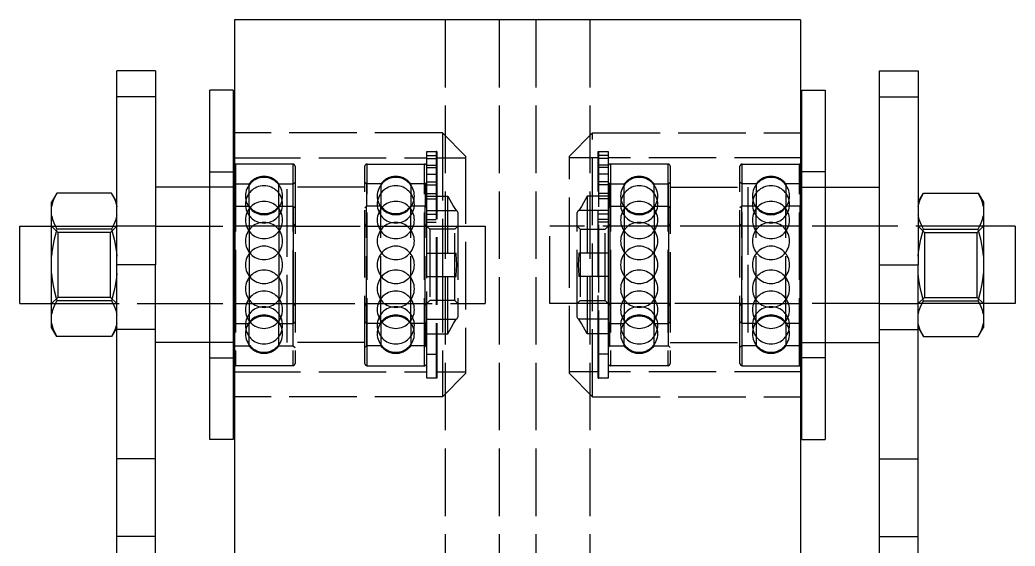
# Model space of a CAD drawing. Extents: x -2061 to 933, y -1034 to 399.
# Drawn here: x -949.7 to -821.4, y 106.6 to 174.4 of the extents above; entities that cross this region are included whole.
import ezdxf

# ---------------------------------------------------------------- set-up
doc = ezdxf.new("R2010")
doc.units = 0
doc.linetypes.add('DASHED', pattern=[11.05, 8.7, -2.35])
doc.linetypes.add('DOT', pattern=[2.2, 1.1, -1.1])
doc.layers.get('0').update_dxf_attribs({"linetype": 'CONTINUOUS'})
doc.layers.add('INVISIBLE', color=6, linetype='DOT')

msp = doc.modelspace()

# ---------------------------------------------------------------- linework, layer by layer
for p, q in [((-849.061476, 174.445422), (-922.061476, 174.445422)), ((-922.061476, 174.445422), (-922.061476, -125.554578)), ((-849.061476, 174.445422), (-849.061476, -125.554578)), ((-932.257005, 167.87299), (-937.257005, 167.87299)), ((-937.257005, 142.87299), (-937.257005, 167.87299)), ((-932.257005, 167.87299), (-932.257005, 142.87299)), ((-838.865948, 167.87299), (-833.865948, 167.87299)), ((-838.865948, 142.87299), (-838.865948, 167.87299)), ((-833.865948, 167.87299), (-833.865948, 142.87299)), ((-925.257005, 152.87299), (-932.257005, 152.87299)), ((-845.865948, 152.87299), (-838.865948, 152.87299)), ((-937.257005, 82.87299), (-937.257005, 142.87299)), ((-932.257005, 142.87299), (-937.257005, 142.87299)), ((-932.257005, 82.87299), (-932.257005, 142.87299)), ((-838.865948, 82.87299), (-838.865948, 142.87299)), ((-838.865948, 142.87299), (-833.865948, 142.87299)), ((-833.865948, 82.87299), (-833.865948, 142.87299)), ((-925.257005, 132.87299), (-932.257005, 132.87299)), ((-845.865948, 132.87299), (-838.865948, 132.87299))]:
    msp.add_line(p, q)
at = {"color": 6}
for p, q in [((-922.257005, 165.37299), (-925.257005, 165.37299)), ((-925.257005, 142.87299), (-925.257005, 165.37299)), ((-922.257005, 165.37299), (-922.257005, 120.37299)), ((-848.865948, 165.37299), (-845.865948, 165.37299)), ((-848.865948, 142.87299), (-848.865948, 165.37299)), ((-845.865948, 165.37299), (-845.865948, 120.37299)), ((-922.061476, 159.87299), (-922.257005, 159.87299)), ((-849.061476, 159.87299), (-848.865948, 159.87299)), ((-925.257005, 120.37299), (-925.257005, 142.87299)), ((-848.865948, 120.37299), (-848.865948, 142.87299)), ((-922.061476, 125.87299), (-922.257005, 125.87299)), ((-849.061476, 125.87299), (-848.865948, 125.87299)), ((-922.257005, 120.37299), (-925.257005, 120.37299)), ((-848.865948, 120.37299), (-845.865948, 120.37299))]:
    msp.add_line(p, q, dxfattribs=at)
at = {"color": 1}
for p, q in [((-944.988655, 152.110606), (-945.657005, 150.95299)), ((-945.251021, 151.613887), (-945.444431, 151.15885)), ((-944.988655, 152.110606), (-945.251021, 151.613887)), ((-937.925355, 152.110594), (-944.988655, 152.110594)), ((-937.257005, 150.95299), (-937.925355, 152.110606)), ((-937.925355, 152.110606), (-937.662989, 151.613887)), ((-937.662989, 151.613887), (-937.469579, 151.15885)), ((-833.865948, 150.95299), (-833.197598, 152.110606)), ((-833.653374, 151.15885), (-833.459964, 151.613887)), ((-833.459964, 151.613887), (-833.197598, 152.110606)), ((-833.197598, 152.110606), (-833.197598, 152.110606)), ((-833.197598, 152.110594), (-826.134297, 152.110594)), ((-826.134297, 152.110606), (-825.465948, 150.95299)), ((-825.871931, 151.613887), (-826.134297, 152.110606)), ((-826.134297, 152.110606), (-826.134297, 152.110606)), ((-825.678522, 151.15885), (-825.871931, 151.613887)), ((-945.579277, 150.7339), (-945.657007, 150.368283)), ((-945.657005, 150.368291), (-945.657005, 150.95299)), ((-945.657005, 149.234104), (-945.657005, 150.368282)), ((-945.444431, 151.15885), (-945.579277, 150.7339)), ((-937.469579, 151.15885), (-937.334732, 150.7339)), ((-937.334732, 150.7339), (-937.257003, 150.368283)), ((-833.865949, 150.368283), (-833.78822, 150.7339)), ((-833.78822, 150.7339), (-833.653374, 151.15885)), ((-825.543675, 150.7339), (-825.678522, 151.15885)), ((-825.465946, 150.368283), (-825.543675, 150.7339)), ((-825.465948, 150.95299), (-825.465948, 150.368291)), ((-825.465948, 150.368282), (-825.465948, 149.234104)), ((-945.657007, 149.234101), (-945.640664, 149.14078)), ((-945.657005, 144.007186), (-945.657005, 149.234095)), ((-945.640664, 149.14078), (-945.540259, 148.729395)), ((-937.273346, 149.14078), (-937.373751, 148.729395)), ((-937.257003, 149.234101), (-937.273346, 149.14078)), ((-833.849607, 149.140782), (-833.865949, 149.234101)), ((-833.749201, 148.729394), (-833.849607, 149.140782)), ((-825.582694, 148.729394), (-825.482288, 149.140782)), ((-825.482288, 149.140782), (-825.465946, 149.234101)), ((-825.465948, 149.234095), (-825.465948, 144.007186)), ((-945.540259, 148.729395), (-945.386948, 148.295616)), ((-945.386948, 148.295616), (-945.171825, 147.828867)), ((-945.171825, 147.828867), (-944.988655, 147.492264)), ((-937.742185, 147.828867), (-937.925355, 147.492264)), ((-937.527062, 148.295616), (-937.742185, 147.828867)), ((-937.373751, 148.729395), (-937.527062, 148.295616)), ((-833.595891, 148.295616), (-833.749201, 148.729394)), ((-833.380768, 147.828867), (-833.595891, 148.295616)), ((-833.197598, 147.492264), (-833.380768, 147.828867)), ((-826.134297, 147.492264), (-825.951128, 147.828867)), ((-825.951128, 147.828867), (-825.736004, 148.295616)), ((-825.736004, 148.295616), (-825.582694, 148.729394)), ((-945.08449, 147.149345), (-945.322603, 146.186737)), ((-944.988655, 147.492264), (-945.08449, 147.149345)), ((-937.925355, 147.491792), (-944.988655, 147.491792)), ((-937.925355, 147.492264), (-937.82952, 147.149345)), ((-937.82952, 147.149345), (-937.591407, 146.186737)), ((-833.531546, 146.186732), (-833.293433, 147.149345)), ((-833.293433, 147.149345), (-833.197598, 147.492264)), ((-833.197598, 147.491792), (-826.134297, 147.491792)), ((-826.038463, 147.149345), (-826.134297, 147.492264)), ((-825.800349, 146.186732), (-826.038463, 147.149345)), ((-945.495406, 145.29976), (-945.612691, 144.464295)), ((-945.322603, 146.186737), (-945.495406, 145.29976)), ((-937.591407, 146.186737), (-937.418604, 145.29976)), ((-937.418604, 145.29976), (-937.301319, 144.464295)), ((-833.821634, 144.464295), (-833.704348, 145.299764)), ((-833.704348, 145.299764), (-833.531546, 146.186732)), ((-825.627547, 145.299764), (-825.800349, 146.186732)), ((-825.510262, 144.464295), (-825.627547, 145.299764)), ((-945.612691, 144.464295), (-945.657005, 144.007186)), ((-945.657005, 141.738794), (-945.657005, 144.007186)), ((-937.301319, 144.464295), (-937.257005, 144.007186)), ((-833.865948, 144.007186), (-833.821634, 144.464295)), ((-825.465948, 144.007186), (-825.510262, 144.464295)), ((-825.465948, 144.007186), (-825.465948, 141.738794)), ((-945.657005, 141.738794), (-945.612691, 141.281685)), ((-945.657005, 136.511885), (-945.657005, 141.738794)), ((-945.612691, 141.281685), (-945.495405, 140.446216)), ((-937.301319, 141.281685), (-937.418605, 140.446216)), ((-937.257005, 141.738794), (-937.301319, 141.281685)), ((-833.821634, 141.281685), (-833.865948, 141.738794)), ((-833.704349, 140.44622), (-833.821634, 141.281685)), ((-825.627547, 140.44622), (-825.510262, 141.281685)), ((-825.510262, 141.281685), (-825.465948, 141.738794)), ((-825.465948, 141.738794), (-825.465948, 136.511885)), ((-945.495405, 140.446216), (-945.322604, 139.559248)), ((-937.418605, 140.446216), (-937.591406, 139.559248)), ((-833.531545, 139.559243), (-833.704349, 140.44622)), ((-825.80035, 139.559243), (-825.627547, 140.44622)), ((-945.322604, 139.559248), (-945.08449, 138.596635)), ((-937.591406, 139.559248), (-937.82952, 138.596635)), ((-833.293433, 138.596635), (-833.531545, 139.559243)), ((-826.038463, 138.596635), (-825.80035, 139.559243)), ((-945.386948, 137.450364), (-945.540259, 137.016586)), ((-945.171825, 137.917113), (-945.386948, 137.450364)), ((-944.988655, 138.253716), (-945.171825, 137.917113)), ((-945.08449, 138.596635), (-944.988655, 138.253716)), ((-937.925355, 138.254188), (-944.988655, 138.254188)), ((-937.82952, 138.596635), (-937.925355, 138.253716)), ((-937.925355, 138.253716), (-937.742185, 137.917113)), ((-937.742185, 137.917113), (-937.527062, 137.450364)), ((-937.527062, 137.450364), (-937.373751, 137.016586)), ((-833.749202, 137.016585), (-833.595891, 137.450364)), ((-833.595891, 137.450364), (-833.380768, 137.917113)), ((-833.380768, 137.917113), (-833.197598, 138.253716)), ((-833.197598, 138.253716), (-833.293433, 138.596635)), ((-833.197598, 138.254188), (-826.134297, 138.254188)), ((-826.134297, 138.253716), (-826.038463, 138.596635)), ((-825.951128, 137.917113), (-826.134297, 138.253716)), ((-825.736004, 137.450364), (-825.951128, 137.917113)), ((-825.582694, 137.016585), (-825.736004, 137.450364)), ((-945.640664, 136.605198), (-945.657007, 136.511879)), ((-945.657005, 135.377698), (-945.657005, 136.511876)), ((-945.540259, 137.016586), (-945.640664, 136.605198)), ((-937.373751, 137.016586), (-937.273345, 136.605198)), ((-937.273345, 136.605198), (-937.257003, 136.511879)), ((-833.865949, 136.511879), (-833.849607, 136.6052)), ((-833.849607, 136.6052), (-833.749202, 137.016585)), ((-825.482289, 136.6052), (-825.582694, 137.016585)), ((-825.465946, 136.511879), (-825.482289, 136.6052)), ((-825.465948, 136.511876), (-825.465948, 135.377698)), ((-945.657007, 135.377697), (-945.579277, 135.01208)), ((-945.657005, 134.79299), (-945.657005, 135.377689)), ((-944.988655, 133.635374), (-945.657005, 134.79299)), ((-945.579277, 135.01208), (-945.444431, 134.58713)), ((-937.257005, 134.79299), (-937.925355, 133.635374)), ((-937.334732, 135.01208), (-937.469579, 134.58713)), ((-937.257003, 135.377697), (-937.334732, 135.01208)), ((-833.78822, 135.01208), (-833.865949, 135.377697)), ((-833.865948, 134.79299), (-833.197598, 133.635374)), ((-833.653374, 134.58713), (-833.78822, 135.01208)), ((-826.134297, 133.635374), (-825.465948, 134.79299)), ((-825.678522, 134.58713), (-825.543675, 135.01208)), ((-825.543675, 135.01208), (-825.465946, 135.377697)), ((-825.465948, 135.377689), (-825.465948, 134.79299)), ((-945.444431, 134.58713), (-945.251021, 134.132093)), ((-945.251021, 134.132093), (-944.988655, 133.635374)), ((-937.925355, 133.635386), (-944.988655, 133.635386)), ((-944.988655, 133.635374), (-944.988655, 133.635374)), ((-937.662989, 134.132093), (-937.925355, 133.635374)), ((-937.925355, 133.635374), (-937.925355, 133.635374)), ((-937.469579, 134.58713), (-937.662989, 134.132093)), ((-833.459964, 134.132093), (-833.653374, 134.58713)), ((-833.197598, 133.635374), (-833.459964, 134.132093)), ((-833.197598, 133.635386), (-826.134297, 133.635386)), ((-826.134297, 133.635374), (-825.871932, 134.132093)), ((-825.871932, 134.132093), (-825.678522, 134.58713))]:
    msp.add_line(p, q, dxfattribs=at)
at = {"color": 2}
for p, q in [((-949.747481, 147.87299), (-945.657005, 147.87299)), ((-949.747481, 137.87299), (-949.747481, 147.87299)), ((-821.375472, 147.87299), (-825.465948, 147.87299)), ((-821.375472, 147.87299), (-821.375472, 142.87299)), ((-821.375472, 142.87299), (-821.375472, 137.87299)), ((-949.747481, 137.87299), (-945.657005, 137.87299)), ((-821.375472, 137.87299), (-825.465948, 137.87299))]:
    msp.add_line(p, q, dxfattribs=at)
at = {"layer": 'INVISIBLE', "linetype": 'DASHED'}
for p, q in [((-894.911476, 174.445422), (-894.911476, -125.554578)), ((-887.911476, 174.445422), (-887.911476, -125.554578)), ((-883.211476, 174.445422), (-883.211476, -125.554578)), ((-876.211476, 174.445422), (-876.211476, -125.554578)), ((-932.257005, 164.523625), (-937.257005, 164.523625)), ((-838.865948, 164.523625), (-833.865948, 164.523625)), ((-895.257005, 159.87299), (-922.061476, 159.87299)), ((-895.257005, 159.87299), (-895.257005, 142.87299)), ((-895.257005, 159.87299), (-892.257005, 156.87299)), ((-875.865948, 159.87299), (-878.865948, 156.87299)), ((-875.865948, 125.87299), (-875.865948, 159.87299)), ((-875.865948, 159.87299), (-849.061476, 159.87299)), ((-922.257005, 156.67299), (-897.257005, 156.67299)), ((-897.257005, 157.47299), (-896.057005, 157.47299)), ((-897.257005, 157.402687), (-897.257005, 157.47299)), ((-897.257005, 157.40107), (-897.257005, 157.402687)), ((-897.257005, 157.192455), (-897.257005, 157.40107)), ((-897.257005, 157.186004), (-897.257005, 157.192455)), ((-897.257005, 156.844319), (-897.257005, 157.186004)), ((-897.257005, 156.975507), (-896.057005, 156.975507)), ((-897.257005, 156.829911), (-897.257005, 156.844319)), ((-897.257005, 156.361631), (-897.257005, 156.829911)), ((-896.057005, 157.47299), (-896.057005, 128.27299)), ((-895.957005, 157.47299), (-896.057005, 157.47299)), ((-895.957005, 157.47299), (-895.957005, 128.27299)), ((-895.957005, 156.67299), (-892.257005, 156.67299)), ((-892.257005, 156.87299), (-892.257005, 128.87299)), ((-878.865948, 142.87299), (-878.865948, 156.87299)), ((-875.165948, 156.67299), (-878.865948, 156.67299)), ((-875.165948, 130.229019), (-875.165948, 157.47299)), ((-875.165948, 157.47299), (-873.865948, 157.47299)), ((-875.065948, 128.27299), (-875.065948, 157.47299)), ((-873.865948, 156.975507), (-875.065948, 156.975507)), ((-873.865948, 157.47299), (-873.865948, 157.402687)), ((-873.865948, 157.402687), (-873.865948, 157.40107)), ((-873.865948, 157.40107), (-873.865948, 157.192455)), ((-873.865948, 157.192455), (-873.865948, 157.186004)), ((-873.865948, 157.186004), (-873.865948, 156.844319)), ((-873.865948, 156.844319), (-873.865948, 156.829911)), ((-873.865948, 156.829911), (-873.865948, 156.361631)), ((-848.865948, 156.67299), (-873.865948, 156.67299)), ((-921.957005, 155.87299), (-921.957005, 142.87299)), ((-914.557005, 155.87299), (-921.957005, 155.87299)), ((-914.557005, 155.87299), (-914.557005, 142.87299)), ((-914.257005, 155.57299), (-914.257005, 142.87299)), ((-905.257005, 130.17299), (-905.257005, 155.57299)), ((-904.957005, 129.87299), (-904.957005, 155.87299)), ((-904.957005, 155.87299), (-897.557005, 155.87299)), ((-897.557005, 129.87299), (-897.557005, 155.87299)), ((-897.257005, 156.574706), (-896.057005, 156.574706)), ((-897.257005, 156.336301), (-897.257005, 156.361631)), ((-897.257005, 155.74904), (-897.257005, 156.336301)), ((-897.257005, 155.710036), (-897.257005, 155.74904)), ((-897.257005, 155.719386), (-896.057005, 155.719386)), ((-897.257005, 155.012446), (-897.257005, 155.710036)), ((-897.257005, 155.430026), (-896.057005, 155.430026)), ((-873.865948, 156.574706), (-875.065948, 156.574706)), ((-873.865948, 155.719386), (-875.065948, 155.719386)), ((-873.865948, 155.430026), (-875.065948, 155.430026)), ((-873.865948, 156.361631), (-873.865948, 156.336301)), ((-873.865948, 156.336301), (-873.865948, 155.74904)), ((-873.865948, 155.74904), (-873.865948, 155.710036)), ((-873.865948, 155.710036), (-873.865948, 155.012446)), ((-873.565948, 155.87299), (-873.565948, 142.87299)), ((-866.165948, 155.87299), (-873.565948, 155.87299)), ((-866.165948, 155.87299), (-866.165948, 142.87299)), ((-865.865948, 155.57299), (-865.865948, 142.87299)), ((-856.865948, 130.17299), (-856.865948, 155.57299)), ((-856.565948, 129.87299), (-856.565948, 155.87299)), ((-856.565948, 155.87299), (-849.165948, 155.87299)), ((-849.165948, 129.87299), (-849.165948, 155.87299)), ((-925.257005, 154.87299), (-922.257005, 154.87299)), ((-897.257005, 154.957288), (-897.257005, 155.012446)), ((-897.257005, 154.085472), (-897.257005, 154.957288)), ((-897.257005, 154.574706), (-896.057005, 154.574706)), ((-897.257005, 153.196749), (-897.257005, 154.085472)), ((-873.865948, 154.574706), (-875.065948, 154.574706)), ((-873.865948, 155.012446), (-873.865948, 154.957288)), ((-873.865948, 154.957288), (-873.865948, 154.158943)), ((-873.865948, 154.158943), (-873.865948, 154.085472)), ((-873.865948, 154.085472), (-873.865948, 153.196749)), ((-845.865948, 154.87299), (-848.865948, 154.87299)), ((-922.257005, 152.87299), (-925.257005, 152.87299)), ((-922.257005, 153.53799), (-922.032005, 153.31299)), ((-922.032005, 150.43299), (-922.032005, 153.31299)), ((-922.032005, 153.31299), (-920.177005, 153.31299)), ((-920.177005, 150.43299), (-920.177005, 153.31299)), ((-916.337005, 153.31299), (-914.482005, 153.31299)), ((-916.337005, 150.43299), (-916.337005, 153.31299)), ((-905.257005, 152.87299), (-915.257005, 152.87299)), ((-915.257005, 132.87299), (-915.257005, 152.87299)), ((-914.482005, 153.31299), (-914.257005, 153.53799)), ((-914.482005, 150.43299), (-914.482005, 153.31299)), ((-905.032005, 153.31299), (-905.257005, 153.53799)), ((-905.032005, 153.31299), (-905.032005, 150.43299)), ((-903.177005, 153.31299), (-905.032005, 153.31299)), ((-903.177005, 153.31299), (-903.177005, 150.43299)), ((-899.337005, 153.31299), (-899.337005, 150.43299)), ((-897.482005, 153.31299), (-899.337005, 153.31299)), ((-897.257005, 153.53799), (-897.482005, 153.31299)), ((-897.482005, 153.31299), (-897.482005, 150.43299)), ((-897.257005, 153.555542), (-896.057005, 153.555542)), ((-897.257005, 153.196749), (-896.057005, 153.196749)), ((-897.257005, 153.10318), (-897.257005, 153.196749)), ((-897.257005, 152.135132), (-897.257005, 153.10318)), ((-873.865948, 153.555542), (-875.065948, 153.555542)), ((-873.865948, 153.196749), (-875.065948, 153.196749)), ((-873.865948, 153.53799), (-873.640948, 153.31299)), ((-873.865948, 153.196749), (-873.865948, 153.10318)), ((-873.865948, 153.10318), (-873.865948, 152.135132)), ((-873.640948, 150.43299), (-873.640948, 153.31299)), ((-873.640948, 153.31299), (-871.785948, 153.31299)), ((-871.785948, 150.43299), (-871.785948, 153.31299)), ((-867.945948, 150.43299), (-867.945948, 153.31299)), ((-867.945948, 153.31299), (-866.090948, 153.31299)), ((-866.090948, 153.31299), (-865.865948, 153.53799)), ((-866.090948, 150.43299), (-866.090948, 153.31299)), ((-865.865948, 152.87299), (-855.865948, 152.87299)), ((-856.640948, 153.31299), (-856.865948, 153.53799)), ((-856.640948, 153.31299), (-856.640948, 150.43299)), ((-854.785948, 153.31299), (-856.640948, 153.31299)), ((-855.865948, 152.87299), (-855.865948, 142.87299)), ((-854.785948, 153.31299), (-854.785948, 150.43299)), ((-850.945948, 153.31299), (-850.945948, 150.43299)), ((-849.090948, 153.31299), (-850.945948, 153.31299)), ((-848.865948, 153.53799), (-849.090948, 153.31299)), ((-849.090948, 153.31299), (-849.090948, 150.43299)), ((-848.865948, 152.87299), (-845.865948, 152.87299)), ((-897.257005, 152.020089), (-897.257005, 152.135132)), ((-897.257005, 152.065378), (-896.057005, 152.065378)), ((-897.257005, 150.984315), (-897.257005, 152.020089)), ((-897.257005, 151.74711), (-894.556043, 151.747004)), ((-894.556043, 144.373614), (-894.556043, 151.747004)), ((-894.556041, 151.747001), (-893.798094, 150.412483)), ((-876.566911, 151.747001), (-877.324854, 150.412491)), ((-873.865948, 151.74711), (-876.56691, 151.74711)), ((-876.56691, 151.747004), (-876.56691, 144.373614)), ((-873.865948, 152.065378), (-875.065948, 152.065378)), ((-873.865948, 152.135132), (-873.865948, 152.020089)), ((-873.865948, 152.020089), (-873.865948, 150.984315)), ((-922.257005, 150.20799), (-922.032005, 150.43299)), ((-922.032005, 150.43299), (-922.032005, 142.87299)), ((-922.032005, 150.43299), (-920.177005, 150.43299)), ((-920.177005, 150.43299), (-920.177005, 142.87299)), ((-916.337005, 150.43299), (-916.337005, 142.87299)), ((-916.337005, 150.43299), (-914.482005, 150.43299)), ((-914.482005, 150.43299), (-914.257005, 150.20799)), ((-914.482005, 150.43299), (-914.482005, 142.87299)), ((-905.032005, 150.43299), (-905.257005, 150.20799)), ((-905.032005, 135.31299), (-905.032005, 150.43299)), ((-903.177005, 150.43299), (-905.032005, 150.43299)), ((-903.177005, 135.31299), (-903.177005, 150.43299)), ((-899.337005, 135.31299), (-899.337005, 150.43299)), ((-897.482005, 150.43299), (-899.337005, 150.43299)), ((-897.482005, 135.31299), (-897.482005, 150.43299)), ((-897.257005, 150.20799), (-897.482005, 150.43299)), ((-897.257005, 151.393566), (-896.057005, 151.393566)), ((-897.257005, 150.846872), (-897.257005, 150.984315)), ((-897.257005, 149.755382), (-897.257005, 150.846872)), ((-893.798094, 150.412483), (-893.493096, 149.872999)), ((-877.324854, 150.412491), (-877.629848, 149.872976)), ((-873.865948, 151.393566), (-875.065948, 151.393566)), ((-873.865948, 150.984315), (-873.865948, 150.846872)), ((-873.865948, 150.846872), (-873.865948, 149.755382)), ((-873.865948, 150.20799), (-873.640948, 150.43299)), ((-873.640948, 150.43299), (-873.640948, 142.87299)), ((-873.640948, 150.43299), (-871.785948, 150.43299)), ((-871.785948, 150.43299), (-871.785948, 142.87299)), ((-867.945948, 150.43299), (-867.945948, 142.87299)), ((-867.945948, 150.43299), (-866.090948, 150.43299)), ((-866.090948, 150.43299), (-866.090948, 142.87299)), ((-866.090948, 150.43299), (-865.865948, 150.20799)), ((-856.640948, 150.43299), (-856.865948, 150.20799)), ((-856.640948, 135.31299), (-856.640948, 150.43299)), ((-854.785948, 150.43299), (-856.640948, 150.43299)), ((-854.785948, 135.31299), (-854.785948, 150.43299)), ((-850.945948, 135.31299), (-850.945948, 150.43299)), ((-849.090948, 150.43299), (-850.945948, 150.43299)), ((-849.090948, 135.31299), (-849.090948, 150.43299)), ((-848.865948, 150.20799), (-849.090948, 150.43299)), ((-897.257005, 149.87299), (-893.493105, 149.87299)), ((-897.257005, 149.595088), (-897.257005, 149.755382)), ((-897.257005, 148.460168), (-897.257005, 149.595088)), ((-897.257005, 149.393566), (-896.057005, 149.393566)), ((-893.493096, 149.872999), (-893.401342, 149.87299)), ((-893.401342, 149.87299), (-893.257005, 149.62299)), ((-893.257005, 149.62299), (-893.257005, 136.12299)), ((-877.72161, 149.87299), (-877.865948, 149.62299)), ((-877.865948, 136.12299), (-877.865948, 149.62299)), ((-877.72161, 149.87299), (-877.629848, 149.872976)), ((-873.865948, 149.87299), (-877.629848, 149.87299)), ((-873.865948, 149.393566), (-875.065948, 149.393566)), ((-873.865948, 149.755382), (-873.865948, 149.595088)), ((-873.865948, 149.595088), (-873.865948, 148.460168)), ((-945.657005, 147.87299), (-944.845205, 147.06119)), ((-945.657005, 147.87299), (-937.257005, 147.87299)), ((-937.257005, 147.87299), (-938.068805, 147.06119)), ((-932.257005, 147.87299), (-937.257005, 147.87299)), ((-932.257005, 147.87299), (-922.257005, 147.87299)), ((-922.257005, 147.87299), (-921.957005, 147.87299)), ((-914.557005, 147.87299), (-921.957005, 147.87299)), ((-914.557005, 147.87299), (-905.257005, 147.87299)), ((-905.257005, 147.87299), (-897.259005, 147.87299)), ((-897.257005, 148.721753), (-896.057005, 148.721753)), ((-897.257005, 148.27707), (-897.257005, 148.460168)), ((-897.257005, 148.374402), (-896.057005, 148.374402)), ((-897.257005, 147.111146), (-897.257005, 148.27707)), ((-896.851105, 147.46709), (-897.257005, 147.87299)), ((-897.257005, 147.87299), (-893.257005, 147.87299)), ((-893.662905, 147.46709), (-893.257005, 147.87299)), ((-893.257005, 147.87299), (-889.747481, 147.87299)), ((-889.747481, 147.87299), (-889.747481, 142.87299)), ((-881.375472, 137.87299), (-881.375472, 147.87299)), ((-865.865948, 147.87299), (-881.375472, 147.87299)), ((-877.460048, 147.46709), (-877.865948, 147.87299)), ((-873.865948, 148.721753), (-875.065948, 148.721753)), ((-873.865948, 148.374402), (-875.065948, 148.374402)), ((-874.271848, 147.46709), (-873.865948, 147.87299)), ((-873.865948, 148.460168), (-873.865948, 148.27707)), ((-873.865948, 148.27707), (-873.865948, 147.111146)), ((-855.865948, 147.87299), (-865.865948, 147.87299)), ((-848.865948, 147.87299), (-855.865948, 147.87299)), ((-838.865948, 147.87299), (-848.865948, 147.87299)), ((-825.465948, 147.87299), (-838.865948, 147.87299)), ((-833.865948, 147.87299), (-833.054148, 147.06119)), ((-825.465948, 147.87299), (-826.277748, 147.06119)), ((-938.068805, 147.06119), (-944.845205, 147.06119)), ((-944.845205, 147.06119), (-944.845205, 142.87299)), ((-938.068805, 138.68479), (-938.068805, 147.06119)), ((-897.257005, 146.905807), (-897.257005, 147.111146)), ((-897.257005, 145.721309), (-897.257005, 146.905807)), ((-893.662905, 147.46709), (-896.851105, 147.46709)), ((-896.851105, 147.46709), (-896.851105, 138.27889)), ((-893.662905, 138.27889), (-893.662905, 147.46709)), ((-877.460048, 147.46709), (-874.271848, 147.46709)), ((-877.460048, 147.46709), (-877.460048, 138.27889)), ((-874.271848, 138.27889), (-874.271848, 147.46709)), ((-873.865948, 147.111146), (-873.865948, 146.905807)), ((-873.865948, 146.905807), (-873.865948, 145.721309)), ((-833.054148, 147.06119), (-826.277748, 147.06119)), ((-833.054148, 147.06119), (-833.054148, 138.68479)), ((-826.277748, 142.87299), (-826.277748, 147.06119)), ((-897.257005, 145.494807), (-897.257005, 145.721309)), ((-897.257005, 144.30404), (-897.257005, 145.494807)), ((-873.865948, 145.721309), (-873.865948, 145.494807)), ((-873.865948, 145.494807), (-873.865948, 144.30404)), ((-897.257005, 144.37299), (-894.556043, 144.373614)), ((-897.257005, 144.057975), (-897.257005, 144.30404)), ((-897.257005, 142.87299), (-897.257005, 144.057975)), ((-894.556041, 144.373614), (-893.493105, 144.373182)), ((-893.480525, 144.265418), (-893.493105, 144.373182)), ((-893.420903, 143.562512), (-893.480525, 144.265418)), ((-877.642432, 144.265381), (-877.702051, 143.562498)), ((-877.629857, 144.373002), (-877.642432, 144.265381)), ((-876.566911, 144.373614), (-877.629857, 144.373002)), ((-873.865948, 144.37299), (-876.56691, 144.37299)), ((-873.865948, 144.30404), (-873.865948, 144.057975)), ((-873.865948, 144.057975), (-873.865948, 142.87299)), ((-944.845205, 142.87299), (-944.845205, 138.68479)), ((-922.032005, 142.87299), (-922.032005, 135.31299)), ((-921.957005, 142.87299), (-921.957005, 129.87299)), ((-920.177005, 142.87299), (-920.177005, 135.31299)), ((-916.337005, 142.87299), (-916.337005, 135.31299)), ((-914.557005, 142.87299), (-914.557005, 129.87299)), ((-914.482005, 142.87299), (-914.482005, 135.31299)), ((-914.257005, 142.87299), (-914.257005, 130.17299)), ((-897.257005, 142.609468), (-897.257005, 142.87299)), ((-897.257005, 141.44194), (-897.257005, 142.609468)), ((-895.257005, 142.87299), (-895.257005, 125.87299)), ((-893.401342, 142.87299), (-893.420903, 143.562512)), ((-893.420902, 142.183482), (-893.401342, 142.87299)), ((-889.747481, 142.87299), (-889.747481, 137.87299)), ((-878.865948, 128.87299), (-878.865948, 142.87299)), ((-877.702051, 143.562498), (-877.72161, 142.87299)), ((-877.72161, 142.87299), (-877.70205, 142.183468)), ((-873.865948, 142.87299), (-873.865948, 142.609468)), ((-873.865948, 142.609468), (-873.865948, 141.44194)), ((-873.640948, 142.87299), (-873.640948, 135.31299)), ((-873.565948, 142.87299), (-873.565948, 129.87299)), ((-871.785948, 142.87299), (-871.785948, 135.31299)), ((-867.945948, 142.87299), (-867.945948, 135.31299)), ((-866.165948, 142.87299), (-866.165948, 129.87299)), ((-866.090948, 142.87299), (-866.090948, 135.31299)), ((-865.865948, 142.87299), (-865.865948, 130.17299)), ((-855.865948, 142.87299), (-855.865948, 132.87299)), ((-826.277748, 138.68479), (-826.277748, 142.87299)), ((-897.257005, 141.163556), (-897.257005, 141.44194)), ((-897.257005, 141.37299), (-894.556043, 141.37299)), ((-894.556043, 133.998976), (-894.556043, 141.372366)), ((-894.556041, 141.372366), (-893.493096, 141.372978)), ((-893.493096, 141.372978), (-893.480521, 141.480599)), ((-893.480521, 141.480599), (-893.420902, 142.183482)), ((-877.70205, 142.183468), (-877.642427, 141.480562)), ((-877.642427, 141.480562), (-877.629848, 141.372798)), ((-876.566911, 141.372366), (-877.629848, 141.372798)), ((-873.865948, 141.37299), (-876.56691, 141.372366)), ((-876.56691, 141.372366), (-876.56691, 133.998976)), ((-873.865948, 141.44194), (-873.865948, 141.163556)), ((-897.257005, 130.733534), (-897.257005, 141.163556)), ((-873.865948, 141.163556), (-873.865948, 140.024671)), ((-873.865948, 140.024671), (-873.865948, 139.734488)), ((-945.657005, 137.87299), (-944.845205, 138.68479)), ((-938.068805, 138.68479), (-944.845205, 138.68479)), ((-937.257005, 137.87299), (-938.068805, 138.68479)), ((-873.865948, 139.734488), (-873.865948, 138.634834)), ((-833.865948, 137.87299), (-833.054148, 138.68479)), ((-833.054148, 138.68479), (-826.277748, 138.68479)), ((-825.465948, 137.87299), (-826.277748, 138.68479)), ((-945.657005, 137.87299), (-932.257005, 137.87299)), ((-932.257005, 137.87299), (-922.257005, 137.87299)), ((-922.257005, 137.87299), (-915.257005, 137.87299)), ((-915.257005, 137.87299), (-905.257005, 137.87299)), ((-905.257005, 137.87299), (-889.747481, 137.87299)), ((-896.851105, 138.27889), (-897.257005, 137.87299)), ((-893.662905, 138.27889), (-896.851105, 138.27889)), ((-893.662905, 138.27889), (-893.257005, 137.87299)), ((-877.865948, 137.87299), (-881.375472, 137.87299)), ((-877.460048, 138.27889), (-877.865948, 137.87299)), ((-873.865948, 137.87299), (-877.865948, 137.87299)), ((-877.460048, 138.27889), (-874.271848, 138.27889)), ((-874.271848, 138.27889), (-873.865948, 137.87299)), ((-873.865948, 138.634834), (-873.865948, 138.336344)), ((-873.865948, 138.336344), (-873.865948, 137.285812)), ((-865.865948, 137.87299), (-873.863948, 137.87299)), ((-856.565948, 137.87299), (-865.865948, 137.87299)), ((-856.565948, 137.87299), (-849.165948, 137.87299)), ((-848.865948, 137.87299), (-849.165948, 137.87299)), ((-838.865948, 137.87299), (-848.865948, 137.87299)), ((-838.865948, 137.87299), (-833.865948, 137.87299)), ((-825.465948, 137.87299), (-833.865948, 137.87299)), ((-893.401342, 135.87299), (-893.257005, 136.12299)), ((-877.72161, 135.87299), (-877.865948, 136.12299)), ((-873.865948, 137.285812), (-873.865948, 136.982899)), ((-873.865948, 136.982899), (-873.865948, 135.990598)), ((-922.257005, 135.53799), (-922.032005, 135.31299)), ((-922.032005, 132.43299), (-922.032005, 135.31299)), ((-922.032005, 135.31299), (-920.177005, 135.31299)), ((-920.177005, 132.43299), (-920.177005, 135.31299)), ((-916.337005, 132.43299), (-916.337005, 135.31299)), ((-916.337005, 135.31299), (-914.482005, 135.31299)), ((-914.482005, 135.31299), (-914.257005, 135.53799)), ((-914.482005, 132.43299), (-914.482005, 135.31299)), ((-905.032005, 135.31299), (-905.257005, 135.53799)), ((-905.032005, 135.31299), (-905.032005, 132.43299)), ((-903.177005, 135.31299), (-905.032005, 135.31299)), ((-903.177005, 135.31299), (-903.177005, 132.43299)), ((-899.337005, 135.31299), (-899.337005, 132.43299)), ((-897.482005, 135.31299), (-899.337005, 135.31299)), ((-897.257005, 135.53799), (-897.482005, 135.31299)), ((-897.482005, 135.31299), (-897.482005, 132.43299)), ((-897.257005, 135.87299), (-893.493105, 135.87299)), ((-894.556041, 133.998979), (-893.798099, 135.333489)), ((-893.798099, 135.333489), (-893.493105, 135.873004)), ((-893.401342, 135.87299), (-893.493105, 135.873004)), ((-877.629857, 135.872981), (-877.72161, 135.87299)), ((-877.324858, 135.333497), (-877.629857, 135.872981)), ((-873.865948, 135.87299), (-877.629848, 135.87299)), ((-876.566911, 133.998979), (-877.324858, 135.333497)), ((-873.865948, 135.990598), (-873.865948, 135.68749)), ((-873.865948, 135.68749), (-873.865948, 134.761665)), ((-873.865948, 135.53799), (-873.640948, 135.31299)), ((-873.640948, 132.43299), (-873.640948, 135.31299)), ((-873.640948, 135.31299), (-871.785948, 135.31299)), ((-871.785948, 132.43299), (-871.785948, 135.31299)), ((-867.945948, 132.43299), (-867.945948, 135.31299)), ((-867.945948, 135.31299), (-866.090948, 135.31299)), ((-866.090948, 135.31299), (-865.865948, 135.53799)), ((-866.090948, 132.43299), (-866.090948, 135.31299)), ((-856.640948, 135.31299), (-856.865948, 135.53799)), ((-856.640948, 135.31299), (-856.640948, 132.43299)), ((-854.785948, 135.31299), (-856.640948, 135.31299)), ((-854.785948, 135.31299), (-854.785948, 132.43299)), ((-850.945948, 135.31299), (-850.945948, 132.43299)), ((-849.090948, 135.31299), (-850.945948, 135.31299)), ((-848.865948, 135.53799), (-849.090948, 135.31299)), ((-849.090948, 135.31299), (-849.090948, 132.43299)), ((-932.257005, 134.523625), (-937.257005, 134.523625)), ((-897.257005, 133.99887), (-894.556043, 133.99887)), ((-873.865948, 133.99887), (-876.56691, 133.998976)), ((-873.865948, 134.761665), (-873.865948, 134.462879)), ((-873.865948, 134.462879), (-873.865948, 133.610848)), ((-873.865948, 133.610848), (-873.865948, 133.321133)), ((-838.865948, 134.523625), (-833.865948, 134.523625)), ((-922.257005, 132.87299), (-925.257005, 132.87299)), ((-922.257005, 132.20799), (-922.032005, 132.43299)), ((-922.032005, 132.43299), (-920.177005, 132.43299)), ((-916.337005, 132.43299), (-914.482005, 132.43299)), ((-905.257005, 132.87299), (-915.257005, 132.87299)), ((-914.482005, 132.43299), (-914.257005, 132.20799)), ((-905.032005, 132.43299), (-905.257005, 132.20799)), ((-903.177005, 132.43299), (-905.032005, 132.43299)), ((-897.482005, 132.43299), (-899.337005, 132.43299)), ((-897.257005, 132.20799), (-897.482005, 132.43299)), ((-873.865948, 133.321133), (-873.865948, 132.549231)), ((-873.865948, 132.549231), (-873.865948, 132.273503)), ((-873.865948, 132.20799), (-873.640948, 132.43299)), ((-873.865948, 132.273503), (-873.865948, 131.587037)), ((-873.640948, 132.43299), (-871.785948, 132.43299)), ((-867.945948, 132.43299), (-866.090948, 132.43299)), ((-866.090948, 132.43299), (-865.865948, 132.20799)), ((-865.865948, 132.87299), (-855.865948, 132.87299)), ((-856.640948, 132.43299), (-856.865948, 132.20799)), ((-854.785948, 132.43299), (-856.640948, 132.43299)), ((-849.090948, 132.43299), (-850.945948, 132.43299)), ((-848.865948, 132.20799), (-849.090948, 132.43299)), ((-848.865948, 132.87299), (-845.865948, 132.87299)), ((-897.257005, 131.36581), (-896.057005, 131.36581)), ((-873.865948, 131.36581), (-875.065948, 131.36581)), ((-873.865948, 131.587037), (-873.865948, 131.330309)), ((-873.865948, 131.330309), (-873.865948, 130.733534)), ((-925.257005, 130.87299), (-922.257005, 130.87299)), ((-914.557005, 129.87299), (-921.957005, 129.87299)), ((-904.957005, 129.87299), (-897.557005, 129.87299)), ((-897.257005, 130.500846), (-897.257005, 130.733534)), ((-897.257005, 129.99694), (-897.257005, 130.500846)), ((-897.257005, 129.409661), (-897.257005, 129.99694)), ((-875.165948, 128.27299), (-875.165948, 130.229019)), ((-873.865948, 130.733534), (-873.865948, 130.035922)), ((-873.865948, 130.035922), (-873.865948, 129.409661)), ((-866.165948, 129.87299), (-873.565948, 129.87299)), ((-856.565948, 129.87299), (-849.165948, 129.87299)), ((-845.865948, 130.87299), (-848.865948, 130.87299)), ((-922.257005, 129.07299), (-897.257005, 129.07299)), ((-897.257005, 129.384349), (-897.257005, 129.409661)), ((-897.257005, 128.916055), (-897.257005, 129.384349)), ((-897.257005, 128.901661), (-897.257005, 128.916055)), ((-897.257005, 128.559967), (-897.257005, 128.901661)), ((-897.257005, 128.553525), (-897.257005, 128.559967)), ((-897.257005, 128.344906), (-897.257005, 128.553525)), ((-895.957005, 129.07299), (-892.257005, 129.07299)), ((-895.257005, 125.87299), (-892.257005, 128.87299)), ((-875.165948, 129.07299), (-878.865948, 129.07299)), ((-875.865948, 125.87299), (-878.865948, 128.87299)), ((-873.865948, 129.409661), (-873.865948, 129.384349)), ((-873.865948, 129.384349), (-873.865948, 128.916055)), ((-848.865948, 129.07299), (-873.865948, 129.07299)), ((-873.865948, 128.916055), (-873.865948, 128.901661)), ((-873.865948, 128.901661), (-873.865948, 128.559967)), ((-873.865948, 128.559967), (-873.865948, 128.553525)), ((-873.865948, 128.553525), (-873.865948, 128.344906)), ((-897.257005, 128.343293), (-897.257005, 128.344906)), ((-897.257005, 128.27299), (-897.257005, 128.343293)), ((-895.957005, 128.27299), (-897.257005, 128.27299)), ((-875.165948, 128.27299), (-875.065948, 128.27299)), ((-873.865948, 128.27299), (-875.065948, 128.27299)), ((-873.865948, 128.344906), (-873.865948, 128.343293)), ((-873.865948, 128.343293), (-873.865948, 128.27299)), ((-895.257005, 125.87299), (-922.061476, 125.87299)), ((-875.865948, 125.87299), (-849.061476, 125.87299)), ((-932.257005, 117.87299), (-937.257005, 117.87299)), ((-838.865948, 117.87299), (-833.865948, 117.87299)), ((-932.257005, 107.87299), (-937.257005, 107.87299)), ((-838.865948, 107.87299), (-833.865948, 107.87299))]:
    msp.add_line(p, q, dxfattribs=at)
for centre, radius, start, end in [((-921.957005, 155.57299), 0.3, 90, 180), ((-914.557005, 155.57299), 0.3, 0, 90), ((-904.957005, 155.57299), 0.3, 90, 180), ((-897.557005, 155.57299), 0.3, 0, 90), ((-873.565948, 155.57299), 0.3, 90, 180), ((-866.165948, 155.57299), 0.3, 0, 90), ((-856.565948, 155.57299), 0.3, 90, 180), ((-849.165948, 155.57299), 0.3, 0, 90), ((-918.257005, 151.73626), 2.4, 90, 180), ((-918.257005, 151.87299), 2.4, 36.869898, 143.130102), ((-918.257005, 151.73626), 2.4, 0, 90), ((-901.257005, 151.73626), 2.4, 90, 180), ((-901.257005, 151.87299), 2.4, 36.869898, 143.130102), ((-901.257005, 151.73626), 2.4, 0, 90), ((-869.865948, 151.73626), 2.4, 90, 180), ((-869.865948, 151.87299), 2.4, 36.869898, 143.130102), ((-869.865948, 151.73626), 2.4, 0, 90), ((-852.865948, 151.73626), 2.4, 90, 180), ((-852.865948, 151.87299), 2.4, 36.869898, 143.130102), ((-852.865948, 151.73626), 2.4, 0, 90), ((-918.257005, 150.667219), 2.4, 90, 180), ((-918.257005, 150.667219), 2.4, 0, 90), ((-901.257005, 150.667219), 2.4, 90, 180), ((-901.257005, 150.667219), 2.4, 0, 90), ((-869.865948, 150.667219), 2.4, 90, 180), ((-869.865948, 150.667219), 2.4, 0, 90), ((-852.865948, 150.667219), 2.4, 90, 180), ((-852.865948, 150.667219), 2.4, 0, 90), ((-918.257005, 151.73626), 2.4, 180, 270), ((-918.257005, 151.73626), 2.4, 270, 0), ((-901.257005, 151.73626), 2.4, 180, 270), ((-901.257005, 151.73626), 2.4, 270, 0), ((-869.865948, 151.73626), 2.4, 180, 270), ((-869.865948, 151.73626), 2.4, 270, 0), ((-852.865948, 151.73626), 2.4, 180, 270), ((-852.865948, 151.73626), 2.4, 270, 0), ((-918.257005, 148.658078), 2.4, 90, 180), ((-918.257005, 150.667219), 2.4, 180, 270), ((-918.257005, 151.87299), 2.4, 216.869898, 323.130102), ((-918.257005, 148.658078), 2.4, 0, 90), ((-918.257005, 150.667219), 2.4, 270, 0), ((-901.257005, 148.658078), 2.4, 90, 180), ((-901.257005, 150.667219), 2.4, 180, 270), ((-901.257005, 151.87299), 2.4, 216.869898, 323.130102), ((-901.257005, 148.658078), 2.4, 0, 90), ((-901.257005, 150.667219), 2.4, 270, 0), ((-869.865948, 148.658078), 2.4, 90, 180), ((-869.865948, 150.667219), 2.4, 180, 270), ((-869.865948, 151.87299), 2.4, 216.869898, 323.130102), ((-869.865948, 148.658078), 2.4, 0, 90), ((-869.865948, 150.667219), 2.4, 270, 0), ((-852.865948, 148.658078), 2.4, 90, 180), ((-852.865948, 150.667219), 2.4, 180, 270), ((-852.865948, 151.87299), 2.4, 216.869898, 323.130102), ((-852.865948, 148.658078), 2.4, 0, 90), ((-852.865948, 150.667219), 2.4, 270, 0), ((-921.957005, 148.17299), 0.3, 180, 270), ((-918.257005, 148.658078), 2.4, 180, 270), ((-918.257005, 145.951171), 2.4, 90, 180), ((-918.257005, 148.658078), 2.4, 270, 0), ((-918.257005, 145.951171), 2.4, 0, 90), ((-914.557005, 148.17299), 0.3, 270, 0), ((-904.957005, 148.17299), 0.3, 180, 270), ((-901.257005, 148.658078), 2.4, 180, 270), ((-901.257005, 145.951171), 2.4, 90, 180), ((-901.257005, 148.658078), 2.4, 270, 0), ((-901.257005, 145.951171), 2.4, 0, 90), ((-897.557005, 148.17299), 0.3, 270, 0), ((-873.565948, 148.17299), 0.3, 180, 270), ((-869.865948, 148.658078), 2.4, 180, 270), ((-869.865948, 145.951171), 2.4, 90, 180), ((-869.865948, 148.658078), 2.4, 270, 0), ((-869.865948, 145.951171), 2.4, 0, 90), ((-866.165948, 148.17299), 0.3, 270, 0), ((-856.565948, 148.17299), 0.3, 180, 270), ((-852.865948, 148.658078), 2.4, 180, 270), ((-852.865948, 145.951171), 2.4, 90, 180), ((-852.865948, 148.658078), 2.4, 270, 0), ((-852.865948, 145.951171), 2.4, 0, 90), ((-849.165948, 148.17299), 0.3, 270, 0), ((-918.257005, 145.951171), 2.4, 180, 270), ((-918.257005, 142.87299), 2.4, 90, 180), ((-918.257005, 145.951171), 2.4, 270, 0), ((-918.257005, 142.87299), 2.4, 0, 90), ((-901.257005, 145.951171), 2.4, 180, 270), ((-901.257005, 142.87299), 2.4, 90, 180), ((-901.257005, 145.951171), 2.4, 270, 0), ((-901.257005, 142.87299), 2.4, 0, 90), ((-869.865948, 145.951171), 2.4, 180, 270), ((-869.865948, 142.87299), 2.4, 90, 180), ((-869.865948, 145.951171), 2.4, 270, 0), ((-869.865948, 142.87299), 2.4, 0, 90), ((-852.865948, 145.951171), 2.4, 180, 270), ((-852.865948, 142.87299), 2.4, 90, 180), ((-852.865948, 145.951171), 2.4, 270, 0), ((-852.865948, 142.87299), 2.4, 0, 90), ((-918.257005, 142.87299), 2.4, 180, 270), ((-918.257005, 142.87299), 2.4, 270, 0), ((-901.257005, 142.87299), 2.4, 180, 270), ((-901.257005, 142.87299), 2.4, 270, 0), ((-869.865948, 142.87299), 2.4, 180, 270), ((-869.865948, 142.87299), 2.4, 270, 0), ((-852.865948, 142.87299), 2.4, 180, 270), ((-852.865948, 142.87299), 2.4, 270, 0), ((-918.257005, 139.794809), 2.4, 90, 180), ((-918.257005, 139.794809), 2.4, 0, 90), ((-901.257005, 139.794809), 2.4, 90, 180), ((-901.257005, 139.794809), 2.4, 0, 90), ((-869.865948, 139.794809), 2.4, 90, 180), ((-869.865948, 139.794809), 2.4, 0, 90), ((-852.865948, 139.794809), 2.4, 90, 180), ((-852.865948, 139.794809), 2.4, 0, 90), ((-918.257005, 139.794809), 2.4, 180, 270), ((-918.257005, 137.087902), 2.4, 90, 180), ((-918.257005, 139.794809), 2.4, 270, 0), ((-918.257005, 137.087902), 2.4, 0, 90), ((-901.257005, 139.794809), 2.4, 180, 270), ((-901.257005, 137.087902), 2.4, 90, 180), ((-901.257005, 139.794809), 2.4, 270, 0), ((-901.257005, 137.087902), 2.4, 0, 90), ((-869.865948, 139.794809), 2.4, 180, 270), ((-869.865948, 137.087902), 2.4, 90, 180), ((-869.865948, 139.794809), 2.4, 270, 0), ((-869.865948, 137.087902), 2.4, 0, 90), ((-852.865948, 139.794809), 2.4, 180, 270), ((-852.865948, 137.087902), 2.4, 90, 180), ((-852.865948, 139.794809), 2.4, 270, 0), ((-852.865948, 137.087902), 2.4, 0, 90), ((-921.957005, 137.57299), 0.3, 90, 180), ((-918.257005, 135.078761), 2.4, 90, 180), ((-918.257005, 135.078761), 2.4, 0, 90), ((-914.557005, 137.57299), 0.3, 0, 90), ((-904.957005, 137.57299), 0.3, 90, 180), ((-901.257005, 135.078761), 2.4, 90, 180), ((-901.257005, 135.078761), 2.4, 0, 90), ((-897.557005, 137.57299), 0.3, 0, 90), ((-873.565948, 137.57299), 0.3, 90, 180), ((-869.865948, 135.078761), 2.4, 90, 180), ((-869.865948, 135.078761), 2.4, 0, 90), ((-866.165948, 137.57299), 0.3, 0, 90), ((-856.565948, 137.57299), 0.3, 90, 180), ((-852.865948, 135.078761), 2.4, 90, 180), ((-852.865948, 135.078761), 2.4, 0, 90), ((-849.165948, 137.57299), 0.3, 0, 90), ((-918.257005, 137.087902), 2.4, 180, 270), ((-918.257005, 134.00972), 2.4, 90, 180), ((-918.257005, 133.87299), 2.4, 36.869898, 143.130102), ((-918.257005, 137.087902), 2.4, 270, 0), ((-918.257005, 134.00972), 2.4, 0, 90), ((-901.257005, 137.087902), 2.4, 180, 270), ((-901.257005, 134.00972), 2.4, 90, 180), ((-901.257005, 133.87299), 2.4, 36.869898, 143.130102), ((-901.257005, 137.087902), 2.4, 270, 0), ((-901.257005, 134.00972), 2.4, 0, 90), ((-869.865948, 137.087902), 2.4, 180, 270), ((-869.865948, 134.00972), 2.4, 90, 180), ((-869.865948, 133.87299), 2.4, 36.869898, 143.130102), ((-869.865948, 137.087902), 2.4, 270, 0), ((-869.865948, 134.00972), 2.4, 0, 90), ((-852.865948, 137.087902), 2.4, 180, 270), ((-852.865948, 134.00972), 2.4, 90, 180), ((-852.865948, 133.87299), 2.4, 36.869898, 143.130102), ((-852.865948, 137.087902), 2.4, 270, 0), ((-852.865948, 134.00972), 2.4, 0, 90), ((-918.257005, 135.078761), 2.4, 180, 270), ((-918.257005, 135.078761), 2.4, 270, 0), ((-901.257005, 135.078761), 2.4, 180, 270), ((-901.257005, 135.078761), 2.4, 270, 0), ((-869.865948, 135.078761), 2.4, 180, 270), ((-869.865948, 135.078761), 2.4, 270, 0), ((-852.865948, 135.078761), 2.4, 180, 270), ((-852.865948, 135.078761), 2.4, 270, 0), ((-918.257005, 134.00972), 2.4, 180, 270), ((-918.257005, 134.00972), 2.4, 270, 0), ((-901.257005, 134.00972), 2.4, 180, 270), ((-901.257005, 134.00972), 2.4, 270, 0), ((-869.865948, 134.00972), 2.4, 180, 270), ((-869.865948, 134.00972), 2.4, 270, 0), ((-852.865948, 134.00972), 2.4, 180, 270), ((-852.865948, 134.00972), 2.4, 270, 0), ((-918.257005, 133.87299), 2.4, 216.869898, 323.130102), ((-901.257005, 133.87299), 2.4, 216.869898, 323.130102), ((-869.865948, 133.87299), 2.4, 216.869898, 323.130102), ((-852.865948, 133.87299), 2.4, 216.869898, 323.130102), ((-921.957005, 130.17299), 0.3, 180, 270), ((-914.557005, 130.17299), 0.3, 270, 0), ((-904.957005, 130.17299), 0.3, 180, 270), ((-897.557005, 130.17299), 0.3, 270, 0), ((-873.565948, 130.17299), 0.3, 180, 270), ((-866.165948, 130.17299), 0.3, 270, 0), ((-856.565948, 130.17299), 0.3, 180, 270), ((-849.165948, 130.17299), 0.3, 270, 0)]:
    msp.add_arc(centre, radius, start, end, dxfattribs=at)

doc.saveas('drawing.dxf')
